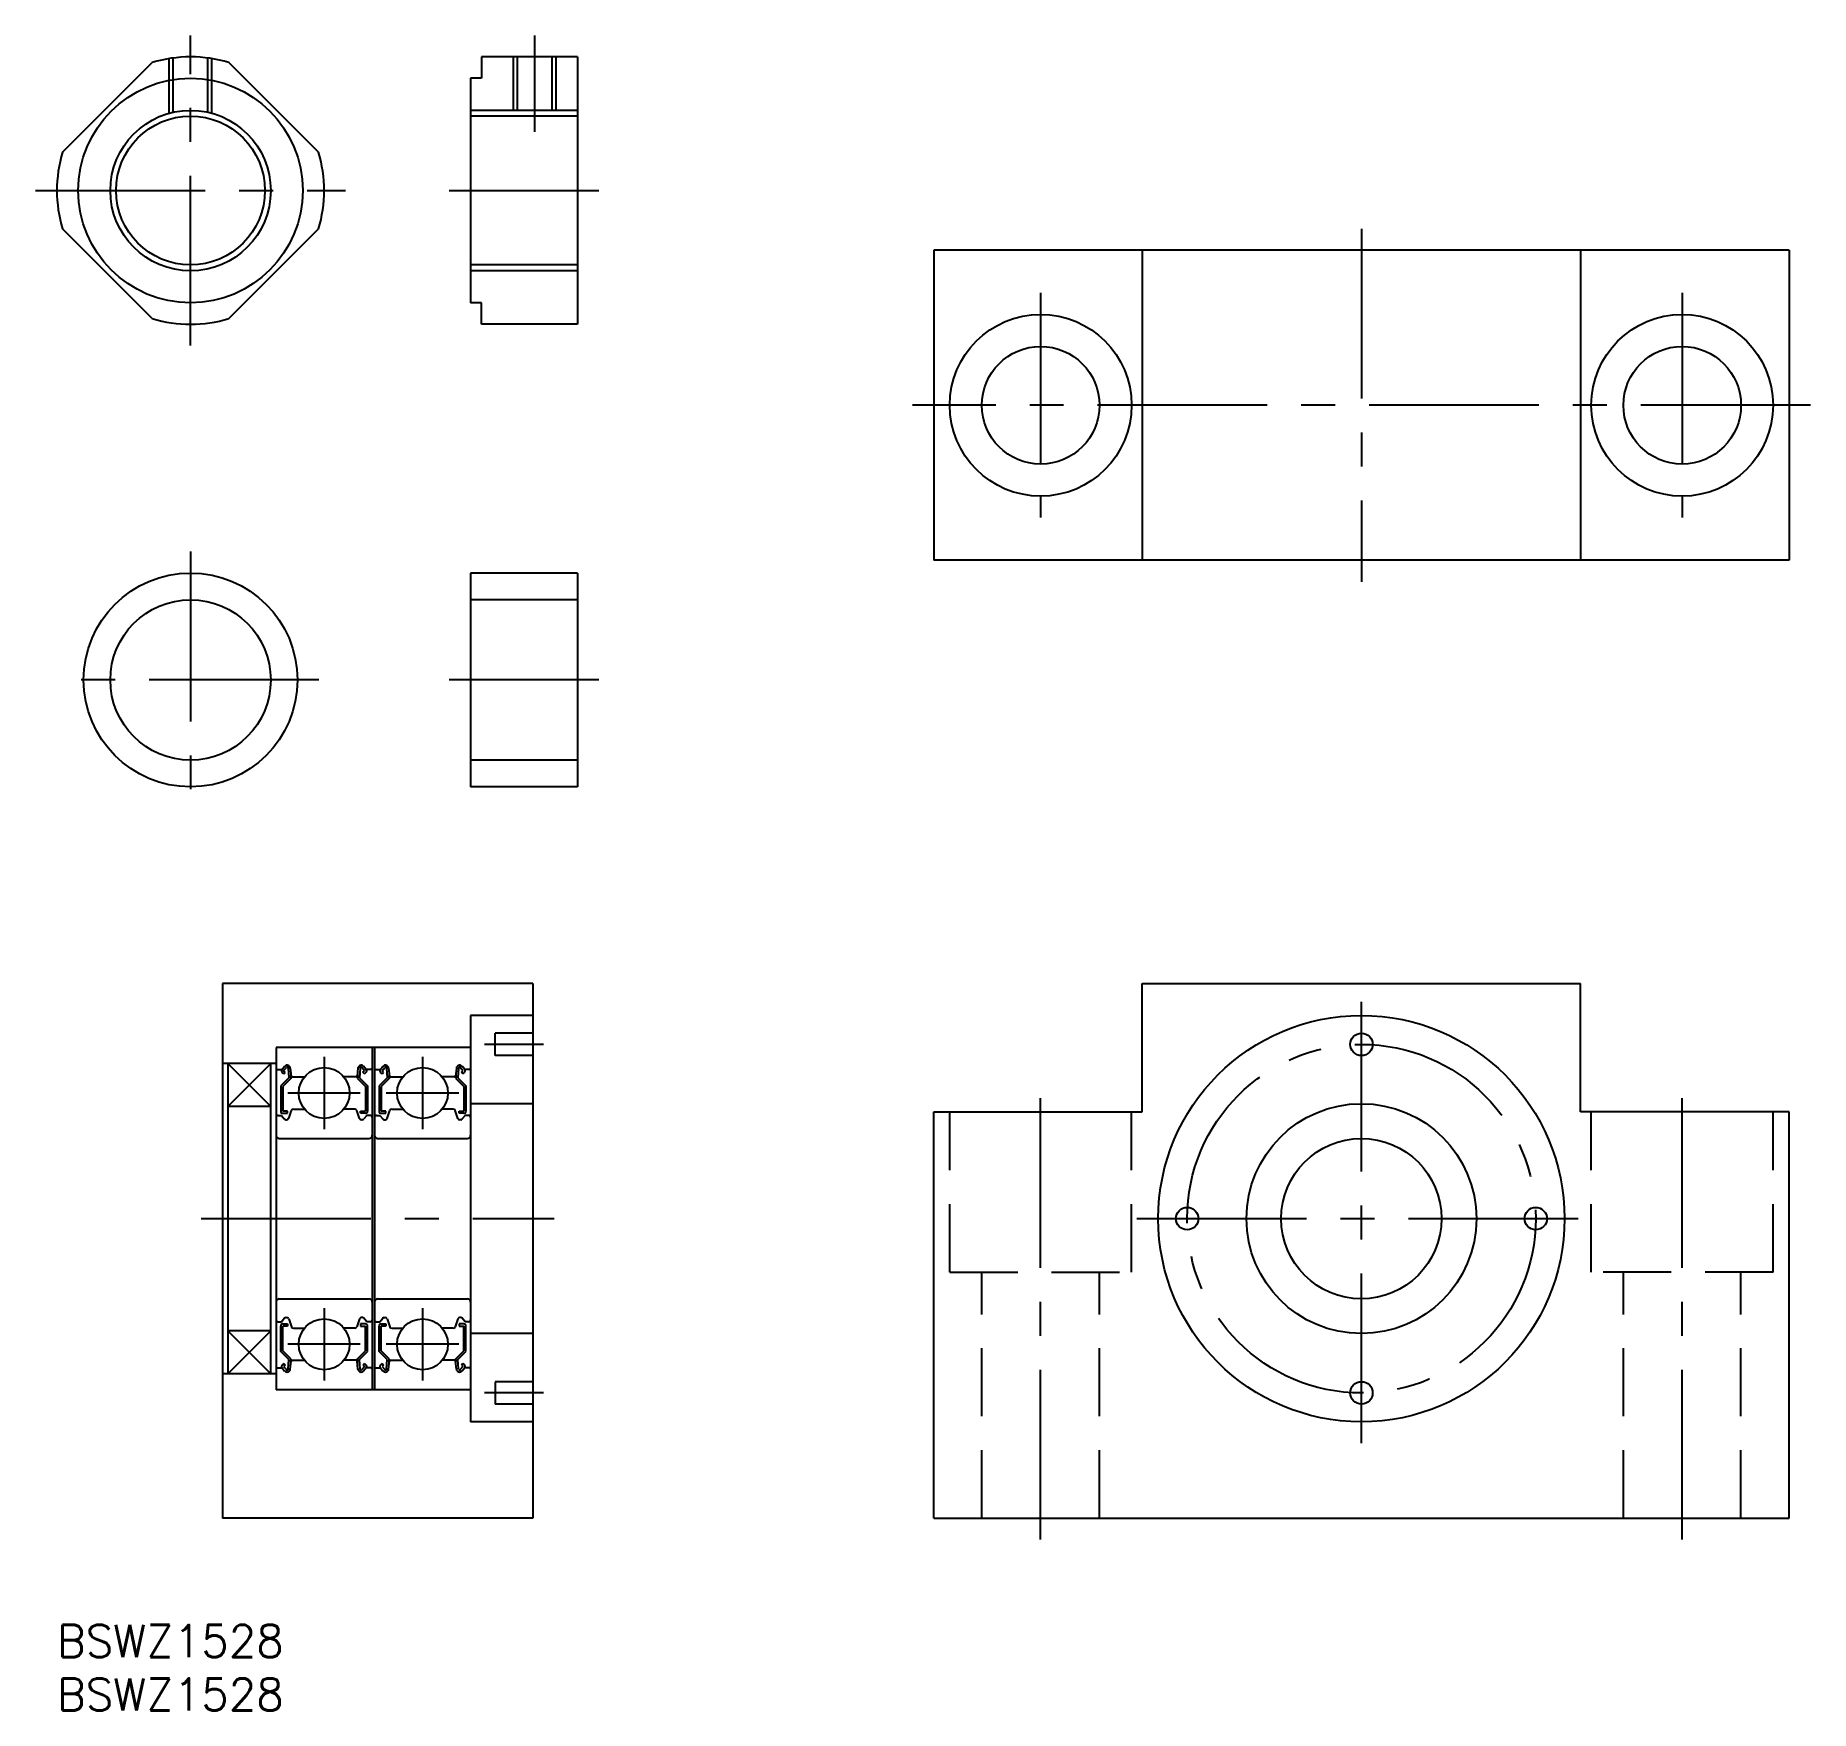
# Model space of a CAD drawing. Extents: x -2 to 164, y -8 to 149.
import ezdxf

# ---------------------------------------------------------------- set-up
doc = ezdxf.new("R2010")
doc.units = 0
doc.header["$LTSCALE"] = 0.5
doc.linetypes.add('CENTER', pattern=[50.8, 31.75, -6.35, 6.35, -6.35])
doc.linetypes.add('DASHED', pattern=[19.05, 12.7, -6.35])
for name, color, linetype in [('MSM_CENTER', 1, 'CENTER'), ('MSM_CONTINUOUS', 7, 'CONTINUOUS'), ('MSM_DASHED', 4, 'DASHED'), ('MSM_NARROW', 5, 'CONTINUOUS'), ('MSM_PART_NUMBER', 7, 'CONTINUOUS')]:
    doc.layers.add(name, color=color, linetype=linetype)
doc.styles.get("Standard").update_dxf_attribs({"font": 'txt.shx', "height": 2.5, "bigfont": 'bigfont.shx'})

# ---------------------------------------------------------------- blocks, each defined once
blk = doc.blocks.new('*U13')
at = {"layer": 'MSM_PART_NUMBER'}
blk.add_text('BSWZ1528', height=3, dxfattribs=at).set_placement((0, -3))
blk = doc.blocks.new('*U14')
at = {"layer": 'MSM_PART_NUMBER'}
blk.add_text('BSWZ1528', height=3, dxfattribs=at).set_placement((0, -8))

msp = doc.modelspace()

# ---------------------------------------------------------------- linework, layer by layer
at = {"layer": 'MSM_CENTER'}
for p, q in [((12.5, 119.65), (12.5, 148.65)), ((44.7, 139.65), (44.7, 148.65)), ((-2, 134.15), (27, 134.15)), ((36.7, 134.15), (50.7, 134.15)), ((122.01, 130.57), (122.01, 97.57)), ((92.01, 124.57), (92.01, 103.57)), ((152.01, 124.57), (152.01, 103.57)), ((164.01, 114.07), (80.01, 114.07)), ((12.5, 100.38), (12.5, 76.38)), ((24.5, 88.38), (0.5, 88.38)), ((50.7, 88.38), (36.7, 88.38)), ((122.01, 17), (122.01, 59)), ((25, 53.13), (25, 46.37)), ((34.2, 53.13), (34.2, 46.37)), ((45.5, 54.3), (40, 54.3)), ((92.01, 8), (92.01, 50)), ((152.01, 8), (152.01, 50)), ((28.38, 49.75), (21.61, 49.75)), ((37.58, 49.75), (30.81, 49.75)), ((13.5, 38), (46.5, 38)), ((101.01, 38), (143.01, 38)), ((25, 29.63), (25, 22.87)), ((34.2, 29.63), (34.2, 22.87)), ((28.38, 26.25), (21.61, 26.25)), ((37.58, 26.25), (30.81, 26.25)), ((45.5, 21.7), (40, 21.7))]:
    msp.add_line(p, q, dxfattribs=at)
msp.add_circle((122.01, 38), 16.3, dxfattribs=at)
at = {"layer": 'MSM_CONTINUOUS'}
for p, q in [((0.52, 137.73), (8.92, 146.13)), ((24.48, 137.73), (16.08, 146.13)), ((39.7, 146.65), (39.7, 144.65)), ((48.7, 146.65), (39.7, 146.65)), ((43.07, 141.65), (43.07, 146.65)), ((46.32, 141.65), (46.32, 146.65)), ((48.7, 146.65), (48.7, 121.65)), ((38.7, 144.65), (38.7, 123.65)), ((39.7, 144.65), (38.7, 144.65)), ((48.7, 141.11), (38.7, 141.11)), ((8.92, 122.17), (0.52, 130.57)), ((16.08, 122.17), (24.48, 130.57)), ((82.01, 128.57), (82.01, 99.57)), ((162.01, 128.57), (82.01, 128.57)), ((101.51, 128.57), (101.51, 99.57)), ((142.51, 128.57), (142.51, 99.57)), ((162.01, 128.57), (162.01, 99.57)), ((48.7, 127.19), (38.7, 127.19)), ((39.7, 123.65), (38.7, 123.65)), ((39.7, 121.65), (39.7, 123.65)), ((48.7, 121.65), (39.7, 121.65)), ((38.7, 98.38), (38.7, 78.38)), ((48.7, 98.38), (38.7, 98.38)), ((48.7, 98.38), (48.7, 78.38)), ((162.01, 99.57), (82.01, 99.57)), ((48.7, 95.88), (38.7, 95.88)), ((48.7, 80.88), (38.7, 80.88)), ((48.7, 78.38), (38.7, 78.38)), ((15.5, 60), (15.5, 10)), ((44.5, 60), (15.5, 60)), ((44.5, 60), (44.5, 10)), ((101.51, 48), (101.51, 60)), ((101.51, 60), (142.51, 60)), ((142.51, 48), (142.51, 60)), ((38.7, 57), (38.7, 19)), ((44.5, 57), (38.7, 57)), ((44.5, 55.35), (41, 55.35)), ((41, 53.25), (41, 55.35)), ((20.5, 54), (20.5, 22)), ((38.7, 54), (20.5, 54)), ((29.5, 54), (29.5, 22)), ((29.7, 54), (29.7, 22)), ((44.5, 53.25), (41, 53.25)), ((20.5, 52.5), (15.5, 52.5)), ((16, 52.5), (16, 23.5)), ((20, 23.5), (20, 52.5)), ((20.6, 51.95), (21.06, 51.95)), ((21.06, 51.95), (21.3, 52.25)), ((21.23, 51.54), (21.08, 51.67)), ((21.21, 51.82), (21.46, 52.12)), ((21.36, 51.69), (21.21, 51.82)), ((21.23, 51.54), (21.36, 51.69)), ((21.64, 52.06), (21.68, 51.18)), ((21.83, 52.08), (21.9, 51.34)), ((21.88, 51.57), (21.88, 51.1)), ((28.16, 52.08), (28.09, 51.34)), ((28.11, 51.57), (28.11, 51.1)), ((28.36, 52.06), (28.31, 51.18)), ((28.78, 51.82), (28.53, 52.12)), ((28.63, 51.69), (28.78, 51.82)), ((28.76, 51.54), (28.63, 51.69)), ((28.94, 51.95), (28.69, 52.25)), ((28.76, 51.54), (28.91, 51.67)), ((29.4, 51.95), (28.94, 51.95)), ((29.8, 51.95), (30.26, 51.95)), ((30.26, 51.95), (30.5, 52.25)), ((30.43, 51.54), (30.28, 51.67)), ((30.41, 51.82), (30.66, 52.12)), ((30.56, 51.69), (30.41, 51.82)), ((30.43, 51.54), (30.56, 51.69)), ((30.84, 52.06), (30.88, 51.18)), ((31.03, 52.08), (31.1, 51.34)), ((31.08, 51.57), (31.08, 51.1)), ((37.36, 52.08), (37.29, 51.34)), ((37.31, 51.57), (37.31, 51.1)), ((37.56, 52.06), (37.51, 51.18)), ((37.98, 51.82), (37.73, 52.12)), ((37.83, 51.69), (37.98, 51.82)), ((37.96, 51.54), (37.83, 51.69)), ((38.14, 51.95), (37.89, 52.25)), ((37.96, 51.54), (38.11, 51.67)), ((38.6, 51.95), (38.14, 51.95)), ((21.68, 51.18), (20.93, 50.43)), ((20.93, 50.43), (20.93, 48.05)), ((21.88, 51.1), (21.13, 50.35)), ((21.13, 50.35), (21.13, 48.05)), ((22, 51.25), (23.15, 51.25)), ((27.99, 51.25), (26.84, 51.25)), ((28.11, 51.1), (28.86, 50.35)), ((28.31, 51.18), (29.06, 50.43)), ((28.86, 50.35), (28.86, 48.05)), ((29.06, 50.43), (29.06, 48.05)), ((30.88, 51.18), (30.13, 50.43)), ((30.13, 50.43), (30.13, 48.05)), ((31.08, 51.1), (30.33, 50.35)), ((30.33, 50.35), (30.33, 48.05)), ((31.2, 51.25), (32.35, 51.25)), ((37.19, 51.25), (36.04, 51.25)), ((37.31, 51.1), (38.06, 50.35)), ((37.51, 51.18), (38.26, 50.43)), ((38.06, 50.35), (38.06, 48.05)), ((38.26, 50.43), (38.26, 48.05)), ((20, 48.5), (16, 48.5)), ((22.13, 48.25), (23.15, 48.25)), ((27.86, 48.25), (26.84, 48.25)), ((31.33, 48.25), (32.35, 48.25)), ((37.06, 48.25), (36.04, 48.25)), ((44.5, 48.75), (38.7, 48.75)), ((20.7, 47.65), (21, 47.65)), ((21, 47.65), (21.27, 47.32)), ((21.58, 48.05), (21.13, 48.05)), ((21.13, 47.85), (21.58, 47.85)), ((21.42, 47.25), (21.49, 47.25)), ((21.58, 47.85), (21.58, 48.05)), ((21.68, 47.38), (21.95, 48.12)), ((28.31, 47.38), (28.05, 48.12)), ((28.41, 48.05), (28.86, 48.05)), ((28.41, 47.85), (28.41, 48.05)), ((28.86, 47.85), (28.41, 47.85)), ((28.57, 47.25), (28.5, 47.25)), ((29, 47.65), (28.72, 47.32)), ((29.3, 47.65), (29, 47.65)), ((29.9, 47.65), (30.2, 47.65)), ((30.2, 47.65), (30.47, 47.32)), ((30.78, 48.05), (30.33, 48.05)), ((30.33, 47.85), (30.78, 47.85)), ((30.62, 47.25), (30.69, 47.25)), ((30.78, 47.85), (30.78, 48.05)), ((30.88, 47.38), (31.15, 48.12)), ((37.51, 47.38), (37.25, 48.12)), ((37.61, 48.05), (38.06, 48.05)), ((37.61, 47.85), (37.61, 48.05)), ((38.06, 47.85), (37.61, 47.85)), ((37.77, 47.25), (37.7, 47.25)), ((38.2, 47.65), (37.92, 47.32)), ((38.5, 47.65), (38.2, 47.65)), ((82.01, 10), (82.01, 48)), ((82.01, 48), (101.51, 48)), ((162.01, 48), (142.51, 48)), ((162.01, 10), (162.01, 48)), ((20.8, 45.5), (29.2, 45.5)), ((22.07, 45.5), (22.07, 45.5)), ((30, 45.5), (38.4, 45.5)), ((31.27, 45.5), (31.27, 45.5)), ((20.8, 30.5), (29.2, 30.5)), ((22.07, 30.5), (22.07, 30.5)), ((30, 30.5), (38.4, 30.5)), ((31.27, 30.5), (31.27, 30.5)), ((20.7, 28.35), (21, 28.35)), ((21, 28.35), (21.27, 28.68)), ((21.42, 28.75), (21.49, 28.75)), ((21.68, 28.62), (21.95, 27.88)), ((28.31, 28.62), (28.05, 27.88)), ((28.57, 28.75), (28.5, 28.75)), ((29, 28.35), (28.72, 28.68)), ((29.3, 28.35), (29, 28.35)), ((29.9, 28.35), (30.2, 28.35)), ((30.2, 28.35), (30.47, 28.68)), ((30.62, 28.75), (30.69, 28.75)), ((30.88, 28.62), (31.15, 27.88)), ((37.51, 28.62), (37.25, 27.88)), ((37.77, 28.75), (37.7, 28.75)), ((38.2, 28.35), (37.92, 28.68)), ((38.5, 28.35), (38.2, 28.35)), ((20, 27.5), (16, 27.5)), ((20.93, 25.57), (20.93, 27.95)), ((21.13, 28.15), (21.58, 28.15)), ((21.13, 25.65), (21.13, 27.95)), ((21.58, 27.95), (21.13, 27.95)), ((21.58, 28.15), (21.58, 27.95)), ((22.13, 27.75), (23.15, 27.75)), ((27.86, 27.75), (26.84, 27.75)), ((28.41, 28.15), (28.41, 27.95)), ((28.86, 28.15), (28.41, 28.15)), ((28.41, 27.95), (28.86, 27.95)), ((28.86, 25.65), (28.86, 27.95)), ((29.06, 25.57), (29.06, 27.95)), ((30.13, 25.57), (30.13, 27.95)), ((30.33, 28.15), (30.78, 28.15)), ((30.33, 25.65), (30.33, 27.95)), ((30.78, 27.95), (30.33, 27.95)), ((30.78, 28.15), (30.78, 27.95)), ((31.33, 27.75), (32.35, 27.75)), ((37.06, 27.75), (36.04, 27.75)), ((37.61, 28.15), (37.61, 27.95)), ((38.06, 28.15), (37.61, 28.15)), ((37.61, 27.95), (38.06, 27.95)), ((38.06, 25.65), (38.06, 27.95)), ((38.26, 25.57), (38.26, 27.95)), ((44.5, 27.25), (38.7, 27.25)), ((21.68, 24.82), (20.93, 25.57)), ((21.88, 24.9), (21.13, 25.65)), ((28.11, 24.9), (28.86, 25.65)), ((28.31, 24.82), (29.06, 25.57)), ((30.88, 24.82), (30.13, 25.57)), ((31.08, 24.9), (30.33, 25.65)), ((37.31, 24.9), (38.06, 25.65)), ((37.51, 24.82), (38.26, 25.57)), ((20.5, 23.5), (15.5, 23.5)), ((20.6, 24.05), (21.06, 24.05)), ((21.06, 24.05), (21.3, 23.75)), ((21.23, 24.46), (21.08, 24.33)), ((21.36, 24.31), (21.21, 24.18)), ((21.21, 24.18), (21.46, 23.88)), ((21.23, 24.46), (21.36, 24.31)), ((21.64, 23.94), (21.68, 24.82)), ((21.83, 23.92), (21.9, 24.66)), ((21.88, 24.43), (21.88, 24.9)), ((22, 24.75), (23.15, 24.75)), ((27.99, 24.75), (26.84, 24.75)), ((28.16, 23.92), (28.09, 24.66)), ((28.11, 24.43), (28.11, 24.9)), ((28.36, 23.94), (28.31, 24.82)), ((28.78, 24.18), (28.53, 23.88)), ((28.76, 24.46), (28.63, 24.31)), ((28.63, 24.31), (28.78, 24.18)), ((28.94, 24.05), (28.69, 23.75)), ((28.76, 24.46), (28.91, 24.33)), ((29.4, 24.05), (28.94, 24.05)), ((29.8, 24.05), (30.26, 24.05)), ((30.26, 24.05), (30.5, 23.75)), ((30.43, 24.46), (30.28, 24.33)), ((30.56, 24.31), (30.41, 24.18)), ((30.41, 24.18), (30.66, 23.88)), ((30.43, 24.46), (30.56, 24.31)), ((30.84, 23.94), (30.88, 24.82)), ((31.03, 23.92), (31.1, 24.66)), ((31.08, 24.43), (31.08, 24.9)), ((31.2, 24.75), (32.35, 24.75)), ((37.19, 24.75), (36.04, 24.75)), ((37.36, 23.92), (37.29, 24.66)), ((37.31, 24.43), (37.31, 24.9)), ((37.56, 23.94), (37.51, 24.82)), ((37.98, 24.18), (37.73, 23.88)), ((37.96, 24.46), (37.83, 24.31)), ((37.83, 24.31), (37.98, 24.18)), ((38.14, 24.05), (37.89, 23.75)), ((37.96, 24.46), (38.11, 24.33)), ((38.6, 24.05), (38.14, 24.05)), ((38.7, 22), (20.5, 22)), ((44.5, 22.75), (41, 22.75)), ((41, 22.75), (41, 20.65)), ((44.5, 20.65), (41, 20.65)), ((44.5, 19), (38.7, 19)), ((44.5, 10), (15.5, 10)), ((82.01, 10), (162.01, 10))]:
    msp.add_line(p, q, dxfattribs=at)
for centre, radius in [((12.5, 134.15), 10.5), ((12.5, 134.15), 6.96), ((92.01, 114.07), 8.5), ((152.01, 114.07), 8.5), ((92.01, 114.07), 5.5), ((152.01, 114.07), 5.5), ((12.5, 88.38), 10), ((12.5, 88.38), 7.5), ((122.01, 38), 19), ((122.01, 54.3), 1.05), ((25, 49.75), 2.38), ((34.2, 49.75), 2.38), ((122.01, 38), 10.75), ((122.01, 38), 7.5), ((105.71, 38), 1.05), ((138.31, 38), 1.05), ((25, 26.25), 2.38), ((34.2, 26.25), 2.38), ((122.01, 21.7), 1.05)]:
    msp.add_circle(centre, radius, dxfattribs=at)
for centre, radius, start, end in [((12.5, 134.15), 12.5, 73.3576, 106.6424), ((12.5, 134.15), 12.5, 163.3576, 196.6424), ((12.5, 134.15), 12.5, 343.3576, 16.6424), ((12.5, 134.15), 12.5, 253.3576, 286.6424), ((20.6, 52.05), 0.1, 180, 270), ((21.21, 51.82), 0.2, 140.0002, 230.0848), ((21.53, 52.05), 0.3, 4.9968, 140.0002), ((21.54, 52.06), 0.1, 2.8198, 140.0033), ((28.46, 52.05), 0.3, 39.9998, 175.0032), ((28.46, 52.06), 0.1, 39.9967, 177.1802), ((28.78, 51.82), 0.2, 309.9152, 39.9998), ((29.4, 52.05), 0.1, 270, 0), ((29.8, 52.05), 0.1, 180, 270), ((30.41, 51.82), 0.2, 140.0002, 230.0848), ((30.73, 52.05), 0.3, 4.9968, 140.0002), ((30.74, 52.06), 0.1, 2.8198, 140.0033), ((37.66, 52.05), 0.3, 39.9998, 175.0032), ((37.66, 52.06), 0.1, 39.9967, 177.1802), ((37.98, 51.82), 0.2, 309.9152, 39.9998), ((38.6, 52.05), 0.1, 270, 0), ((22, 51.35), 0.1, 184.9968, 269.9995), ((27.99, 51.35), 0.1, 270.0005, 355.0032), ((31.2, 51.35), 0.1, 184.9968, 269.9995), ((37.19, 51.35), 0.1, 270.0005, 355.0032), ((22.13, 48.05), 0.2, 90, 159.9919), ((27.86, 48.05), 0.2, 20.0081, 90), ((31.33, 48.05), 0.2, 90, 159.9919), ((37.06, 48.05), 0.2, 20.0081, 90), ((20.7, 47.45), 0.2, 90, 180), ((21.13, 48.05), 0.2, 180, 270), ((21.42, 47.45), 0.2, 219.9962, 270), ((21.49, 47.45), 0.2, 270, 339.9919), ((28.5, 47.45), 0.2, 200.0081, 270), ((28.57, 47.45), 0.2, 270, 320.0038), ((28.86, 48.05), 0.2, 270, 0), ((29.3, 47.45), 0.2, 0, 90), ((29.9, 47.45), 0.2, 90, 180), ((30.33, 48.05), 0.2, 180, 270), ((30.62, 47.45), 0.2, 219.9962, 270), ((30.69, 47.45), 0.2, 270, 339.9919), ((37.7, 47.45), 0.2, 200.0081, 270), ((37.77, 47.45), 0.2, 270, 320.0038), ((38.06, 48.05), 0.2, 270, 0), ((38.5, 47.45), 0.2, 0, 90), ((20.8, 45.8), 0.3, 180, 270), ((29.2, 45.8), 0.3, 270, 0), ((30, 45.8), 0.3, 180, 270), ((38.4, 45.8), 0.3, 270, 0), ((20.8, 30.2), 0.3, 90, 180), ((29.2, 30.2), 0.3, 0, 90), ((30, 30.2), 0.3, 90, 180), ((38.4, 30.2), 0.3, 0, 90), ((20.7, 28.55), 0.2, 180, 270), ((21.42, 28.55), 0.2, 90, 140.0038), ((21.49, 28.55), 0.2, 20.0081, 90), ((28.5, 28.55), 0.2, 90, 159.9919), ((28.57, 28.55), 0.2, 39.9962, 90), ((29.3, 28.55), 0.2, 270, 0), ((29.9, 28.55), 0.2, 180, 270), ((30.62, 28.55), 0.2, 90, 140.0038), ((30.69, 28.55), 0.2, 20.0081, 90), ((37.7, 28.55), 0.2, 90, 159.9919), ((37.77, 28.55), 0.2, 39.9962, 90), ((38.5, 28.55), 0.2, 270, 0), ((21.13, 27.95), 0.2, 90, 180), ((22.13, 27.95), 0.2, 200.0081, 270), ((27.86, 27.95), 0.2, 270, 339.9919), ((28.86, 27.95), 0.2, 0, 90), ((30.33, 27.95), 0.2, 90, 180), ((31.33, 27.95), 0.2, 200.0081, 270), ((37.06, 27.95), 0.2, 270, 339.9919), ((38.06, 27.95), 0.2, 0, 90), ((20.6, 23.95), 0.1, 90, 180), ((21.21, 24.18), 0.2, 129.9152, 219.9998), ((21.53, 23.95), 0.3, 219.9998, 355.0032), ((21.54, 23.94), 0.1, 219.9967, 357.1802), ((22, 24.65), 0.1, 90.0005, 175.0032), ((27.99, 24.65), 0.1, 4.9968, 89.9995), ((28.46, 23.95), 0.3, 184.9968, 320.0002), ((28.46, 23.94), 0.1, 182.8198, 320.0033), ((28.78, 24.18), 0.2, 320.0002, 50.0848), ((29.4, 23.95), 0.1, 0, 90), ((29.8, 23.95), 0.1, 90, 180), ((30.41, 24.18), 0.2, 129.9152, 219.9998), ((30.73, 23.95), 0.3, 219.9998, 355.0032), ((30.74, 23.94), 0.1, 219.9967, 357.1802), ((31.2, 24.65), 0.1, 90.0005, 175.0032), ((37.19, 24.65), 0.1, 4.9968, 89.9995), ((37.66, 23.95), 0.3, 184.9968, 320.0002), ((37.66, 23.94), 0.1, 182.8198, 320.0033), ((37.98, 24.18), 0.2, 320.0002, 50.0848), ((38.6, 23.95), 0.1, 0, 90)]:
    msp.add_arc(centre, radius, start, end, dxfattribs=at)
at = {"layer": 'MSM_DASHED'}
for p, q in [((10.5, 141.38), (10.5, 146.49)), ((10.88, 141.47), (10.88, 146.55)), ((14.12, 141.47), (14.12, 146.55)), ((14.5, 141.38), (14.5, 146.49)), ((83.51, 33), (83.51, 48)), ((100.51, 33), (100.51, 48)), ((143.51, 33), (143.51, 48)), ((160.51, 33), (160.51, 48)), ((83.51, 33), (100.51, 33)), ((86.51, 10), (86.51, 33)), ((97.51, 10), (97.51, 33)), ((160.51, 33), (143.51, 33)), ((146.51, 10), (146.51, 33)), ((157.51, 10), (157.51, 33))]:
    msp.add_line(p, q, dxfattribs=at)
at = {"layer": 'MSM_NARROW'}
for p, q in [((42.7, 141.65), (42.7, 146.65)), ((46.7, 141.65), (46.7, 146.65)), ((48.7, 141.65), (38.7, 141.65)), ((48.7, 126.65), (38.7, 126.65)), ((20, 52.5), (16, 48.5)), ((16, 52.5), (20, 48.5)), ((20, 23.5), (16, 27.5)), ((16, 23.5), (20, 27.5))]:
    msp.add_line(p, q, dxfattribs=at)
msp.add_circle((12.5, 134.15), 7.5, dxfattribs=at)

# ---------------------------------------------------------------- block references
at = {"layer": 'MSM_CONTINUOUS'}
for name in ['*U13', '*U14']:
    msp.add_blockref(name, (0, 0), dxfattribs=at)

doc.saveas('drawing.dxf')
